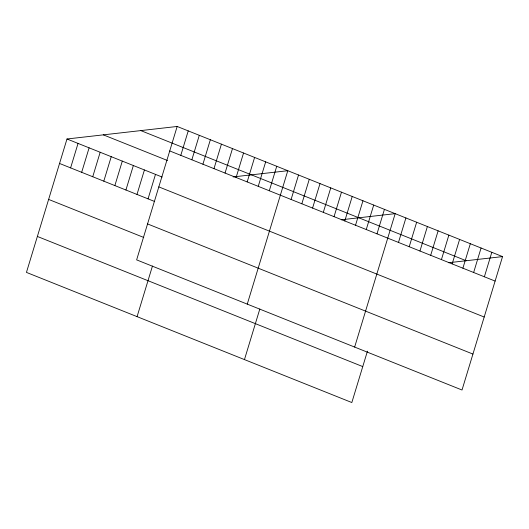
<?xml version="1.0" encoding="UTF-8"?>
<svg xmlns="http://www.w3.org/2000/svg" width="529" height="529" viewBox="0 0 529 529"><rect width="100%" height="100%" fill="white"/><g stroke="black" fill="none" stroke-linecap="round" stroke-linejoin="round"><path stroke-width="0.79" d="M177.169 126.464L136.634 259.878L462.015 390.012L502.55 256.598L177.169 126.464L66.985 138.988L26.45 272.402L351.831 402.536L367.443 351.157M70.608 167.885L78.047 143.412M81.671 172.309L89.11 147.836M92.74 176.732L100.173 152.259M103.803 181.163L111.235 156.683M114.866 185.586L122.298 161.107M125.928 190.01L133.361 165.531M136.991 194.434L144.424 169.961M148.054 198.858L155.486 174.385M180.792 155.361L188.231 130.888M137.077 316.646L152.458 266.034M191.855 159.784L199.294 135.312M202.918 164.215L210.357 139.735M213.987 168.639L221.42 144.159M225.05 173.062L232.482 148.583M236.113 177.486L243.545 153.013M247.175 181.91L254.608 157.437M258.238 186.334L265.67 161.861M269.301 190.757L276.733 166.285M247.261 304.122L287.796 170.708L233.091 176.931M291.102 199.479L298.535 175.006M244.458 359.594L259.832 308.982M301.834 203.771L309.273 179.298M312.573 208.069L320.012 183.596M323.312 212.36L330.751 187.888M334.05 216.659L341.483 192.179M344.789 220.95L352.221 196.477M355.528 225.248L362.96 200.769M366.26 229.54L373.699 205.067M376.998 233.838L384.438 209.358M354.642 347.07L395.176 213.656L341.231 219.786M398.476 242.427L405.908 217.948M409.215 246.719L416.647 222.246M419.953 251.017L427.386 226.538M430.685 255.309L438.124 230.836M441.424 259.6L448.863 235.127M452.163 263.898L459.602 239.425M462.901 268.19L470.334 243.717M473.64 272.488L481.073 248.008M484.379 276.779L491.811 252.307M448.605 262.734L502.55 256.598M140.807 130.597L466.188 260.731M169.73 150.937L495.111 281.078M103.347 134.855L167.508 160.518M66.985 138.988L162.125 177.036M158.812 186.889L484.194 317.023M59.546 163.461L154.693 201.516M147.558 223.926L472.939 354.066M48.628 199.413L143.769 237.461M37.374 236.45L362.755 366.59"/></g></svg>
